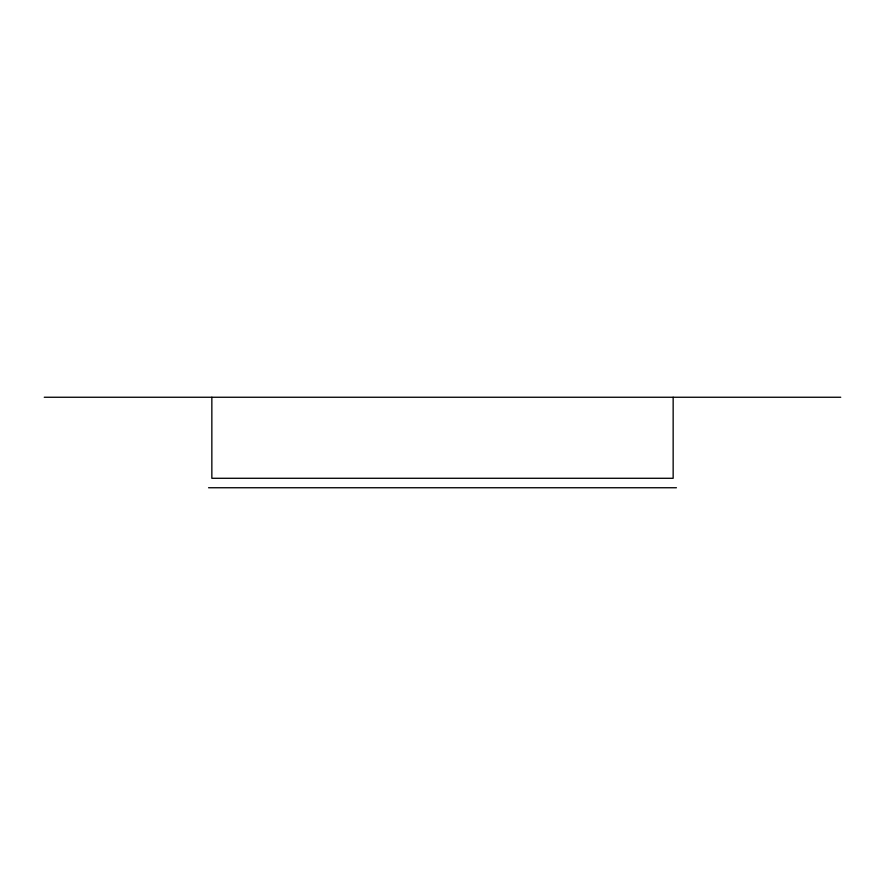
<?xml version="1.0" encoding="UTF-8"?>
<svg xmlns="http://www.w3.org/2000/svg" width="885" height="885" viewBox="0 0 885 885"><rect width="100%" height="100%" fill="white"/><g stroke="black" fill="none" stroke-linecap="round" stroke-linejoin="round"><path stroke-width="1.33" d="M44.25 397.254L840.75 397.254M208.561 487.746L676.439 487.746M673.153 397.254L673.153 478.287L211.847 478.287L211.847 397.254"/></g></svg>
